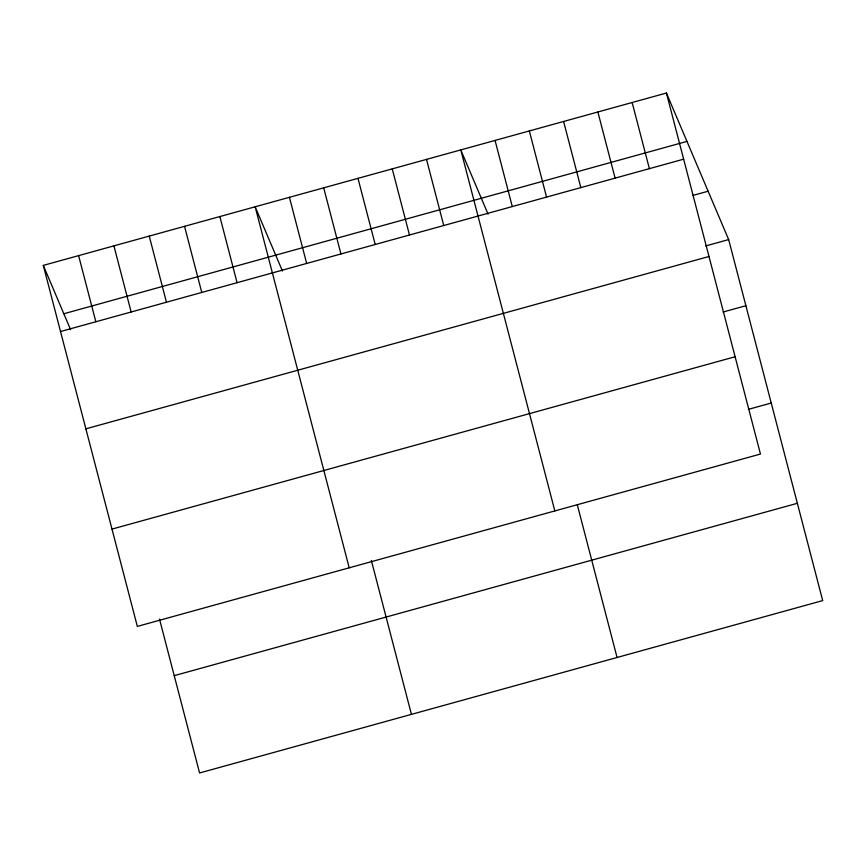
<?xml version="1.0" encoding="UTF-8"?>
<svg xmlns="http://www.w3.org/2000/svg" width="866" height="866" viewBox="0 0 866 866"><rect width="100%" height="100%" fill="white"/><g stroke="black" fill="none" stroke-linecap="round" stroke-linejoin="round"><path stroke-width="1.3" d="M666.419 93.03L760.456 454.055L137.337 626.41L43.3 265.397L666.419 93.03L728.663 239.59L822.7 600.603L199.581 772.97L159.496 619.103M63.835 313.752L686.965 141.396M60.523 331.526L683.653 159.171M692.887 195.435L708.117 191.224M705.812 245.912L728.663 239.59M85.875 428.843L708.994 256.488M723.045 312.041L745.886 305.73M111.995 529.104L735.115 356.749M748.386 409.358L771.238 403.036M174.228 675.653L797.348 503.298M488.067 214.129L460.788 149.915L554.835 510.929M282.435 271.004L255.167 206.79L349.204 567.815M43.3 265.397L70.568 329.61M632.148 102.513L649.381 168.654M597.876 111.995L615.109 178.136M563.604 121.478L580.837 187.608M529.332 130.95L546.565 197.091M495.06 140.433L512.293 206.573M577.33 504.9L617.068 657.489M426.516 159.387L443.749 225.528M392.244 168.87L409.477 235.011M357.972 178.353L375.205 244.493M323.7 187.835L340.933 253.965M289.428 197.307L306.661 263.448M371.362 560.497L411.437 714.363M219.856 216.554L237.078 282.695M184.545 226.329L201.767 292.459M149.233 236.093L166.456 302.234M113.922 245.857L131.145 311.998M78.611 255.622L95.834 321.762"/></g></svg>
